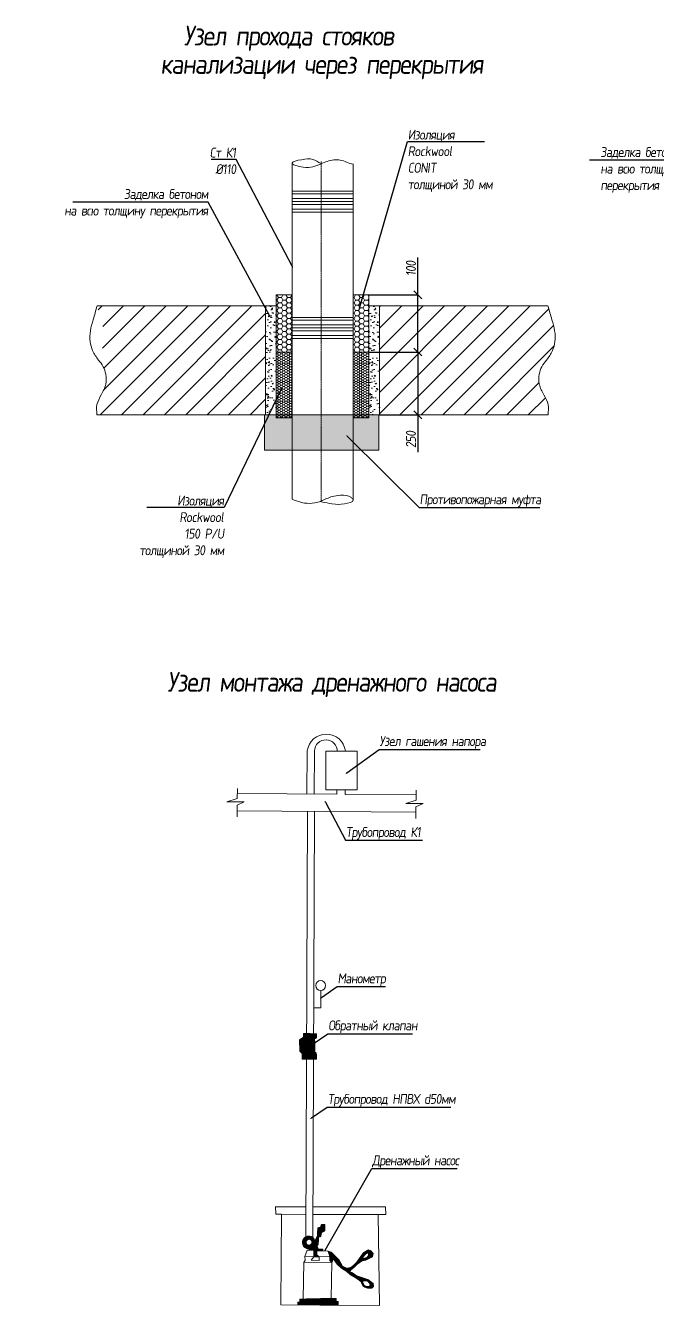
# Model space of a CAD drawing. Header units: millimetres. Extents: x -8689834 to 9419935, y -370377 to 166066.
# Drawn here: x -43390 to -27486, y -370377 to -338166 of the extents above; entities that cross this region are included whole.
import ezdxf
from ezdxf import colors
from ezdxf.entities.mleader import LeaderData, LeaderLine
from ezdxf.math import Vec2, Vec3

# ---------------------------------------------------------------- set-up
doc = ezdxf.new("R2010")
doc.units = ezdxf.units.MM
doc.header["$MEASUREMENT"] = 0
doc.linetypes.add('осевая', pattern=[50.8, 31.75, -6.35, 6.35, -6.35])
doc.layers.get('0').update_dxf_attribs({"color": 250, "lineweight": 9})
for name, color, linetype, lineweight in [('_ВК-Text К1', 7, 'Continuous', 30), ('_ВК-противопожарная муфта', 1, 'Continuous', 40), ('_ВК-текст В1', 7, 'Continuous', 25), ('_К1', 14, 'Continuous', 40), ('_Размер ВК', 7, 'Continuous', 30)]:
    doc.layers.add(name, color=color, linetype=linetype, lineweight=lineweight)
doc.layers.add('_Стены', color=7, linetype='Continuous')
doc.styles.add('ISOCPEUR', font='isocpeur.ttf', dxfattribs={"width": 0.7})
doc.styles.get("Standard").update_dxf_attribs({"font": 'isocpeur.ttf', "width": 0.7})
doc.styles.add('Основной', font='isocpeui.ttf')
doc.dimstyles.get("Standard").update_dxf_attribs({"dimtxt": 0.18, "dimasz": 0.18, "dimexe": 0.18, "dimexo": 0.0625, "dimgap": 0.09, "dimtad": 0, "dimtih": 1, "dimtoh": 1, "dimdec": 4, "dimzin": 0, "dimdsep": 46, "dimtxsty": 'Standard', "dimcen": 0.09, "dimadec": 0, "dimazin": 0, "dimtfac": 1, "dimtdec": 4, "dimtofl": 0, "dimtmove": 0, "dimatfit": 3, "dimfxl": 1, "dimtolj": 1, "dimtzin": 0, "dimarcsym": 0})
pattern_1 = [(45, (-195904.28, -292215), (-269.4077, 269.4077), [])]
pattern_2 = [(0, (-195904.28, -292215.004), (114.3, 65.991135), [76.2, -152.4]), (120, (-195904.28, -292215.004), (-114.3, 65.991136), [76.2, -152.4]), (60, (-195904.28, -292215.004), (2e-07, 131.982271), [-152.4, 76.2])]
pattern_3 = [(45, (46297.1753, 69653.64575), (-0.23665194517, 0.23665194517), [])]

# ---------------------------------------------------------------- blocks, each defined once
blk = doc.blocks.new('_Dot')
at = {"color": 0, "linetype": 'ByBlock', "lineweight": -2}
blk.add_line((-0.5, 0), (-1, 0), dxfattribs=at)
at = {"color": 0, "linetype": 'ByBlock', "const_width": 0.5}
blk.add_lwpolyline([(-0.25, 0, 1), (0.25, 0, 1)], format="xyb", close=True, dxfattribs=at)
blk = doc.blocks.new('_Oblique')
at = {"color": 0, "linetype": 'ByBlock', "lineweight": -2}
blk.add_line((-0.5, -0.5), (0.5, 0.5), dxfattribs=at)
blk = doc.blocks.new('*D2106')
at = {"layer": '_Размер ВК', "color": 0, "lineweight": 30, "transparency": 16777216}
for p, q in [((-33515, -344940), (-33515, -344002)), ((-34751, -344940), (-33514, -344940)), ((-33515, -346381), (-33515, -344940)), ((-34751, -346381), (-33514, -346381))]:
    blk.add_line(p, q, dxfattribs=at)
at = {"layer": '_Размер ВК', "color": 0, "lineweight": 30, "transparency": 16777216, "xscale": 200, "yscale": 200, "zscale": 200}
for p, rotation in [((-33515, -344940), 90), ((-33515, -346381), 270)]:
    blk.add_blockref('_Oblique', p, dxfattribs=dict(at, rotation=rotation))
at = {"layer": '_Размер ВК', "color": 0, "lineweight": 13, "transparency": 16777216, "insert": (-33690, -344283), "char_height": 250, "attachment_point": 5, "rotation": 90}
blk.add_mtext('\\A1;{\\Fsimplex|c0;\\Q7;\\W0.85;\\T0.9;100}', dxfattribs=at)
blk = doc.blocks.new('*D2107')
at = {"layer": '_Размер ВК', "color": 0, "lineweight": 30, "transparency": 16777216}
for p, q in [((-34749, -346381), (-33514, -346381)), ((-33515, -346381), (-33515, -347961)), ((-34483, -347961), (-33514, -347961)), ((-33515, -347961), (-33515, -348899))]:
    blk.add_line(p, q, dxfattribs=at)
at = {"layer": '_Размер ВК', "color": 0, "lineweight": 30, "transparency": 16777216, "xscale": 200, "yscale": 200, "zscale": 200}
for p, rotation in [((-33515, -346381), 90), ((-33515, -347961), 270)]:
    blk.add_blockref('_Oblique', p, dxfattribs=dict(at, rotation=rotation))
at = {"layer": '_Размер ВК', "color": 0, "lineweight": 13, "transparency": 16777216, "insert": (-33690, -348588), "char_height": 250, "attachment_point": 5, "rotation": 90}
blk.add_mtext('\\A1;{\\Fsimplex|c0;\\Q7;\\W0.85;\\T0.9;250}', dxfattribs=at)

msp = doc.modelspace()

# ---------------------------------------------------------------- hatches: boundary and pattern name
at = {"ltscale": 100, "transparency": 33554636}
h = msp.add_hatch(dxfattribs=at)
h.set_pattern_fill('ANSI31', scale=2.677411)
h.set_pattern_definition(pattern_3)
h.paths.add_polyline_path([(-36316, -363534.5), (-36394.8, -363532.2), (-36397.8, -363633.4), (-36492.5, -363696.6), (-36489.1, -363974.1), (-36426.1, -364034.5), (-36424.4, -364182.6), (-36318.6, -364181.3)])
h.paths.add_polyline_path([(-36140.4, -363539.8), (-36316, -363534.5), (-36318.6, -364181.3), (-36142.9, -364179.3)])
h.paths.add_polyline_path([(-36066, -363542), (-36140.4, -363539.8), (-36142.9, -364179.3), (-36070.3, -364178.4), (-36072.2, -364019.2), (-36109.3, -364000.4), (-36114.5, -363661.7), (-36068.4, -363641.3)])
h = msp.add_hatch(dxfattribs=at)
h.set_pattern_fill('ANSI31', scale=2.677411)
h.set_pattern_definition(pattern_3)
h.paths.add_polyline_path([(-35574.3, -370202.7), (-35694.3, -370201), (-36401.5, -370217.3), (-36489.8, -370218.2), (-36489, -370298.7), (-36541.7, -370299.2), (-36540.5, -370362.8), (-35521.1, -370369.6), (-35520.5, -370278.9), (-35575.3, -370278.1)])
h.paths.add_polyline_path([(-36125.1, -368710.3, 1.4178961), (-36312.1, -368945.1), (-36136.2, -368989.5), (-36137.2, -369151.3), (-36002.6, -369152.2), (-36059.1, -369100.4), (-36056.9, -369001.6), (-35949.1, -369004), (-35912.9, -369005.2), (-35911.3, -368963.1), (-36021.9, -368959.1), (-36059.4, -368863.2), (-36026.9, -368850.4), (-36014.3, -368651.3), (-35963.4, -368644.3), (-35940.8, -368535.6), (-35854.8, -368495.8), (-35857.4, -368342.1), (-35942.2, -368343.5), (-35965.4, -368412.3), (-36034.7, -368426.3), (-36037.8, -368501.9), (-36046.2, -368642.2), (-36104.8, -368760)])
h.paths.add_polyline_path([(-36180.1, -368786.4, -1), (-36330.8, -368786.4, -1)], flags=16)
h.paths.add_polyline_path([(-35697.1, -369039.3), (-35777.9, -369009.9), (-35731.9, -369153.9), (-35732.4, -369244.5), (-35681.3, -369297.5), (-35647.2, -369193.9), (-35546.8, -369341.9), (-35440.3, -369442.2), (-35303.5, -369520.1), (-35214.6, -369610.6), (-35077.9, -369686.3), (-34993, -369738.9), (-34940.3, -369781.3), (-34929.1, -369831.6), (-34899.4, -369880.7), (-34852, -369915), (-34782.7, -369942.9), (-34701.6, -369945.8), (-34649.5, -369923.9), (-34633.5, -369889.6), (-34639.1, -369828.7), (-34774.7, -369726.2), (-34914.9, -369680.1), (-35057, -369633.4), (-35157.4, -369559.1), (-35217.2, -369534.2), (-35216.6, -369501.7), (-35196, -369473.2), (-35100.6, -369396.1), (-35046.9, -369339.1), (-34914, -369245.9), (-34840.5, -369239.2), (-34742.2, -369189.6), (-34661.3, -369148.7), (-34643.1, -369071.5), (-34701.3, -368999.7), (-34758.9, -368980.8), (-34885.7, -369056.7), (-34979.2, -369187.9), (-35061.8, -369303.8), (-35190.9, -369421.1), (-35292.3, -369447.1), (-35409.1, -369392.2), (-35497.6, -369238.7), (-35623.9, -369112.4)])
h.paths.add_polyline_path([(-34910.5, -369186.6), (-34874.4, -369126), (-34829.4, -369078.2), (-34773.8, -369049.9), (-34756.5, -369083.8), (-34764.9, -369142.7), (-34786.4, -369160.2), (-34809.7, -369179.2), (-34857.8, -369193.5), (-34906.3, -369200.9)], flags=16)
h.paths.add_polyline_path([(-34901.6, -369757.4), (-34805.9, -369759.3), (-34754.6, -369787), (-34719, -369838.2), (-34714.1, -369870.8), (-34733.8, -369900.4), (-34770.3, -369905.3), (-34813.7, -369898.4), (-34867, -369872.8), (-34892.8, -369831.3), (-34903.6, -369781.1)], flags=16)
at = {"layer": '_ВК-противопожарная муфта', "lineweight": 13}
h = msp.add_hatch(color=256, dxfattribs=at)
h.dxf.hatch_style = 1
h.paths.add_polyline_path([(-37373.6, -347961.4), (-34498, -347961.4), (-34498, -348852.8), (-37373.6, -348852.8)])
at = {"layer": '_Стены', "lineweight": 13}
h = msp.add_hatch(dxfattribs=at)
h.set_pattern_fill('HONEY', scale=24)
h.set_pattern_definition(pattern_2)
h.paths.add_polyline_path([(-37080.9, -344940.3), (-36684.2, -344940.3), (-36684.2, -346381), (-37080.9, -346381)])
h = msp.add_hatch(dxfattribs=at)
h.set_pattern_fill('HONEY', scale=24)
h.set_pattern_definition(pattern_2)
h.paths.add_polyline_path([(-35147.4, -344940.3), (-34750.7, -344940.3), (-34750.7, -346381), (-35147.4, -346381)])
h = msp.add_hatch(dxfattribs=at)
h.set_pattern_fill('ANSI31', scale=120)
h.set_pattern_definition(pattern_1)
h.paths.add_polyline_path([(-41582.1, -346528), (-41589.3, -346537.7), (-41586.1, -346542.3), (-41579.3, -346551.5), (-41572.6, -346560.7), (-41565.7, -346569.9), (-41558.8, -346579), (-41551.9, -346588.1), (-41544.9, -346597.2), (-41537.8, -346606.2), (-41530.8, -346615.2), (-41523.7, -346624.2), (-41516.6, -346633.2), (-41509.6, -346642.3), (-41502.7, -346651.3), (-41495.7, -346660.4), (-41488.9, -346669.5), (-41482.2, -346678.7), (-41475.5, -346687.9), (-41469, -346697.2), (-41462.7, -346706.5), (-41456.5, -346716), (-41450.4, -346725.6), (-41444.6, -346735.2), (-41439, -346745), (-41433.5, -346754.9), (-41428.4, -346764.9), (-41423.4, -346775.1), (-41418.7, -346785.4), (-41414.1, -346795.7), (-41409.8, -346806.2), (-41405.7, -346816.8), (-41401.8, -346827.5), (-41398.1, -346838.3), (-41394.6, -346849.2), (-41391.3, -346860.1), (-41388.2, -346871.1), (-41385.2, -346882.2), (-41382.5, -346893.4), (-41379.9, -346904.6), (-41377.4, -346915.8), (-41375.2, -346927.1), (-41373, -346938.5), (-41371.1, -346949.8), (-41369.3, -346961.3), (-41367.6, -346972.7), (-41534.7, -346984.1), (-41484.8, -347041.9), (-41363.7, -347007.1), (-41362.7, -347018.6), (-41362, -347030), (-41361.4, -347041.5), (-41622.3, -347053), (-41360.8, -347064.5), (-41360.7, -347075.9), (-41360.9, -347087.4), (-41361.3, -347098.8), (-41361.9, -347110.1), (-41362.7, -347121.5), (-41363.7, -347132.8), (-41365, -347144.1), (-41366.5, -347155.3), (-41368.2, -347166.5), (-41370.1, -347177.6), (-41372.3, -347188.6), (-41374.7, -347199.6), (-41377.3, -347210.5), (-41380.2, -347221.4), (-41383.3, -347232.2), (-41386.6, -347243), (-41390.1, -347253.7), (-41393.8, -347264.3), (-41397.7, -347274.9), (-41401.7, -347285.5), (-41405.9, -347296), (-41410.3, -347306.4), (-41414.8, -347316.9), (-41419.4, -347327.3), (-41424.2, -347337.6), (-41429.1, -347347.9), (-41434, -347358.3), (-41439.1, -347368.5), (-41444.3, -347378.8), (-41449.6, -347389), (-41454.9, -347399.3), (-41460.3, -347409.5), (-41465.8, -347419.7), (-41471.3, -347429.9), (-41476.8, -347440), (-41482.4, -347450.2), (-41488, -347460.4), (-41493.6, -347470.6), (-41499.2, -347480.8), (-41504.7, -347491), (-41510.3, -347501.2), (-41515.8, -347511.4), (-41521.2, -347521.6), (-41526.6, -347531.9), (-41531.9, -347542.2), (-41537.1, -347552.4), (-41542.2, -347562.8), (-41547.1, -347573.1), (-41552, -347583.5), (-41556.7, -347593.9), (-41561.2, -347604.3), (-41565.5, -347614.8), (-41569.7, -347625.3), (-41573.7, -347635.9), (-41577.4, -347646.5), (-41581, -347657.1), (-41584.3, -347667.8), (-41587.3, -347678.5), (-41590.1, -347689.3), (-41592.6, -347700.2), (-41594.8, -347711.1), (-41596.7, -347722.1), (-41598.3, -347733.1), (-41599.7, -347744.2), (-41600.9, -347755.3), (-41601.8, -347766.5), (-41602.4, -347777.8), (-41602.9, -347789), (-41603.2, -347800.3), (-41603.3, -347811.7), (-41603.2, -347823.1), (-41602.9, -347834.5), (-41602.5, -347845.9), (-41602, -347857.4), (-41601.4, -347868.9), (-41600.6, -347880.4), (-41599.8, -347891.9), (-41598.9, -347903.5), (-41597.9, -347915.1), (-41596.9, -347926.6), (-41595.8, -347938.2), (-41594.7, -347949.8), (-41593.6, -347961.4), (-37348.9, -347961.4), (-37348.9, -345219.3), (-41589.1, -345219.3), (-41565.6, -345301.6), (-41542, -345383.8), (-41518.3, -345466), (-41494.5, -345548.3), (-41470.7, -345630.5), (-41448.1, -345713.1), (-41428.6, -345796.4), (-41414, -345880.9), (-41405.9, -345966.5), (-41405.5, -346052.4), (-41414, -346137.7), (-41432, -346221.6), (-41458.9, -346303.2), (-41493.6, -346381.5), (-41535.1, -346456.3)])
h = msp.add_hatch(dxfattribs=at)
h.set_pattern_fill('AR-CONC', scale=1.8)
h.set_pattern_definition([(50, (-207616.33, -292493.98), (327.9324, -28.69035), [34.29, -377.19]), (355, (-207616.33, -292493.98), (-63.43816, 343.9023), [27.432, -301.75305]), (100.45144, (-207589, -292496.37), (264.49424, 315.21195), [29.142, -320.56244]), (46.1842, (-207616.33, -292402.54), (487.9423, -75.6762), [51.435, -565.785]), (96.63556, (-207575.67, -292408.85), (427.3274, 445.367), [43.713, -480.8441]), (351.18415, (-207616.33, -292402.54), (427.3274, 445.367), [41.148, -452.6275]), (21, (-207570.6, -292425.4), (272.9059, -184.07736), [34.29, -377.19]), (326, (-207570.6, -292425.4), (111.24365, 331.53834), [27.432, -301.752]), (71.45144, (-207547.87, -292440.74), (384.14955, 147.461), [29.142, -320.5619]), (37.5, (-207616.33, -292493.98), (5.559486, 152.19907), [0, -298.0944, 0, -306.324, 0, -302.895]), (7.5, (-207616.33, -292493.98), (120.27539, 180.32503), [0, -174.6504, 0, -291.2364, 0, -115.443]), (327.5, (-207718.29, -292493.98), (244.06307, -10.31174), [0, -114.3, 0, -356.616, 0, -473.202]), (317.5, (-207764, -292493.98), (266.63253, 45.76768), [0, -148.59, 0, -236.8296, 0, -336.042])])
h.paths.add_polyline_path([(-37348.9, -345219.3), (-37080.9, -345219.3), (-37080.9, -347961.4), (-37348.9, -347961.4)])
h = msp.add_hatch(dxfattribs=at)
h.set_pattern_fill('AR-CONC', scale=1.8)
h.set_pattern_definition([(50, (-205018.14, -292493.98), (327.9324, -28.69035), [34.29, -377.19]), (355, (-205018.14, -292493.98), (-63.43816, 343.9023), [27.432, -301.75305]), (100.45144, (-204990.8, -292496.37), (264.49424, 315.21195), [29.142, -320.56244]), (46.1842, (-205018.14, -292402.54), (487.9423, -75.6762), [51.435, -565.785]), (96.63556, (-204977.5, -292408.85), (427.3274, 445.367), [43.713, -480.8441]), (351.18415, (-205018.14, -292402.54), (427.3274, 445.367), [41.148, -452.6275]), (21, (-204972.42, -292425.4), (272.9059, -184.07736), [34.29, -377.19]), (326, (-204972.42, -292425.4), (111.24365, 331.53834), [27.432, -301.752]), (71.45144, (-204949.68, -292440.74), (384.14955, 147.461), [29.142, -320.5619]), (37.5, (-205018.14, -292493.98), (5.559486, 152.19907), [0, -298.0944, 0, -306.324, 0, -302.895]), (7.5, (-205018.14, -292493.98), (120.27539, 180.32503), [0, -174.6504, 0, -291.2364, 0, -115.443]), (327.5, (-205120.1, -292493.98), (244.06307, -10.31174), [0, -114.3, 0, -356.616, 0, -473.202]), (317.5, (-205165.81, -292493.98), (266.63253, 45.76768), [0, -148.59, 0, -236.8296, 0, -336.042])])
h.paths.add_polyline_path([(-34750.7, -345219.3), (-34482.8, -345219.3), (-34482.8, -347961.4), (-34750.7, -347961.4)])
h = msp.add_hatch(dxfattribs=at)
h.set_pattern_fill('ANSI31', scale=120)
h.set_pattern_definition(pattern_1)
edge = h.paths.add_edge_path()
edge.add_spline(control_points=[(-30238.1, -347961.4), (-30229.7, -347874.2), (-30212.6, -347696.6), (-30348.7, -347452.7), (-30479.1, -347210.9), (-30471.9, -346955.1), (-30407, -346741.9), (-30256.6, -346566.4), (-30124.8, -346364.4), (-30048.5, -346107.9), (-30062.7, -345839.3), (-30149.7, -345543.2), (-30209.2, -345335.5), (-30242.5, -345219.3)], knot_values=[0, 0, 0, 0, 256.3570077, 522.5257775, 814.4924454, 1068.4565715, 1265.4540588, 1471.5898158, 1753.8146418, 1984.8129544, 2261.3911039, 2546.6718614, 2909.5074633, 2909.5074633, 2909.5074633, 2909.5074633], degree=3, periodic=0)
edge.add_line((-30242.5, -345219.3), (-34482.8, -345219.3))
edge.add_line((-34482.8, -345219.3), (-34482.8, -347961.4))
edge.add_line((-34482.8, -347961.4), (-30238.1, -347961.4))
h = msp.add_hatch(dxfattribs=at)
h.set_pattern_fill('HONEY', scale=12)
h.set_pattern_definition([(0, (-195904.28, -292215.004), (57.15, 32.995568), [38.1, -76.2]), (120, (-195904.28, -292215.004), (-57.15, 32.995568), [38.1, -76.2]), (60, (-195904.28, -292215.004), (1e-07, 65.991136), [-76.2, 38.1])])
h.paths.add_polyline_path([(-37080.9, -346381), (-36684.2, -346381), (-36684.2, -348034.4), (-37080.9, -348034.4)])
h = msp.add_hatch(dxfattribs=at)
h.set_pattern_fill('HONEY', scale=12)
h.set_pattern_definition([(0, (-193970.77, -292215.004), (57.15, 32.995568), [38.1, -76.2]), (120, (-193970.77, -292215.004), (-57.15, 32.995568), [38.1, -76.2]), (60, (-193970.77, -292215.004), (1e-07, 65.991136), [-76.2, 38.1])])
h.paths.add_polyline_path([(-35147.4, -346381), (-34750.7, -346381), (-34750.4, -348035.2), (-35147.1, -348035.2)])

# ---------------------------------------------------------------- linework, layer by layer
at = {"color": 7, "linetype": 'осевая', "lineweight": 13}
msp.add_line((-35953.9, -341586.4), (-35953.9, -350149.3), dxfattribs=at)
at = {"color": 18, "ltscale": 100, "true_color": 0x000000}
for points in [[(-36300.1, -356421.2), (-36308, -357506.7)], [(-36119.1, -356422.5), (-36127.1, -357508.6)], [(-35340.7, -356422.5), (-35340.8, -356429.6)], [(-38068.3, -358077.9), (-38068.3, -357787), (-37886.3, -357706.1), (-38324.4, -357706.1), (-38060.8, -357620.9), (-38058.7, -357367.5)], [(-35553.8, -357512.8), (-38059.7, -357494.5)], [(-35553, -357396.5), (-35553.8, -357512.8)], [(-35347.8, -357396.5), (-35348.7, -357514.3)], [(-33559.8, -357527.4), (-35348.7, -357514.3)], [(-33566.9, -358118.2), (-33566.9, -357827.3), (-33384.9, -357746.3), (-33823, -357746.3), (-33559.4, -357661.2), (-33557.3, -357407.8)], [(-33566.9, -357960.2), (-38068.3, -357927.2)], [(-36293.9, -357940.2), (-36336.3, -368654.2)], [(-36118.1, -357941.5), (-36160.7, -368670.1)], [(-36137.7, -362884), (-35961.9, -362884.7), (-35961.9, -362450.8)], [(-36426.1, -364034.5), (-36424.4, -364182.6), (-36070.3, -364178.4), (-36072.2, -364019.2), (-36109.3, -364000.4), (-36114.5, -363661.7), (-36068.4, -363641.3), (-36066, -363542), (-36394.8, -363532.2), (-36397.8, -363633.4), (-36492.5, -363696.6), (-36489.1, -363974.1), (-36426.1, -364034.5)], [(-37098.7, -367888.5), (-37093.6, -368083), (-36950.9, -368083.8), (-36966.1, -370359.9), (-34481, -370376.6), (-34512.9, -368090.8), (-34325.3, -368088.2), (-34328, -367893), (-36157.6, -367895.4)], [(-36333.3, -367895.6), (-37098.5, -367896.6)], [(-36950.9, -368083.8), (-36334, -368085.6)], [(-36158.4, -368086.1), (-34512.9, -368090.8)], [(-36125.1, -368710.3), (-36104.8, -368760), (-36046.2, -368642.2), (-36037.8, -368501.9), (-36034.7, -368426.3), (-35965.4, -368412.3), (-35942.2, -368343.5), (-35857.4, -368342.1), (-35854.8, -368495.8), (-35940.8, -368535.6), (-35963.4, -368644.3), (-36014.3, -368651.3), (-36026.9, -368850.4), (-36059.4, -368863.2), (-36021.9, -368959.1), (-35911.3, -368963.1), (-35912.9, -369005.2)], [(-36357.8, -369149.9), (-36304, -368986.1), (-36136.2, -368989.5), (-36137.2, -369151.3), (-36198.7, -369239.9), (-36003.2, -369248.6), (-36002.6, -369152.2), (-36059.1, -369100.4), (-36056.9, -369001.6), (-35949.1, -369004), (-35777.9, -369009.9), (-35731.9, -369153.9)], [(-36312.1, -368945.1), (-36136.2, -368989.5)], [(-35777.9, -369009.9), (-35697.1, -369039.3), (-35623.9, -369112.4), (-35497.6, -369238.7), (-35409.1, -369392.2), (-35292.3, -369447.1), (-35190.9, -369421.1), (-35061.8, -369303.8), (-34979.2, -369187.9), (-34885.7, -369056.7), (-34758.9, -368980.8), (-34701.3, -368999.7), (-34643.1, -369071.5), (-34661.3, -369148.7), (-34742.2, -369189.6), (-34840.5, -369239.2), (-34914, -369245.9), (-35046.9, -369339.1), (-35100.6, -369396.1), (-35196, -369473.2), (-35216.6, -369501.7), (-35217.2, -369534.2), (-35157.4, -369559.1), (-35057, -369633.4), (-34914.9, -369680.1), (-34774.7, -369726.2), (-34639.1, -369828.7), (-34633.5, -369889.6), (-34649.5, -369923.9), (-34701.6, -369945.8), (-34782.7, -369942.9), (-34852, -369915), (-34899.4, -369880.7), (-34929.1, -369831.6), (-34940.3, -369781.3), (-34993, -369738.9), (-35077.9, -369686.3), (-35214.6, -369610.6), (-35303.5, -369520.1), (-35440.3, -369442.2), (-35546.8, -369341.9), (-35647.2, -369193.9), (-35681.3, -369297.5)], [(-34910.5, -369186.6), (-34874.4, -369126), (-34829.4, -369078.2), (-34773.8, -369049.9), (-34756.5, -369083.8), (-34764.9, -369142.7), (-34786.4, -369160.2), (-34809.7, -369179.2), (-34857.8, -369193.5), (-34906.3, -369200.9), (-34910.5, -369186.6)], [(-36540.5, -370362.8), (-36541.7, -370299.2), (-36489, -370298.7), (-36489.8, -370218.2), (-36401.5, -370217.3), (-36388.1, -369287.4), (-35681.3, -369297.5), (-35694.3, -370201), (-35574.3, -370202.7), (-35575.3, -370278.1), (-35520.5, -370278.9), (-35521.1, -370369.6)], [(-36388.1, -369287.4), (-36355.2, -369247.3), (-36357.8, -369149.9), (-35731.9, -369153.9), (-35732.4, -369244.5), (-35681.3, -369297.5)], [(-34901.6, -369757.4), (-34805.9, -369759.3), (-34754.6, -369787), (-34719, -369838.2), (-34714.1, -369870.8), (-34733.8, -369900.4), (-34770.3, -369905.3), (-34813.7, -369898.4), (-34867, -369872.8), (-34892.8, -369831.3), (-34903.6, -369781.1), (-34901.6, -369757.4)], [(-36401.5, -370217.3), (-35694.3, -370201)]]:
    msp.add_lwpolyline(points, dxfattribs=at)
msp.add_lwpolyline([(-35832.5, -356429.6), (-35046.9, -356429.6), (-35046.9, -357396.5), (-35832.5, -357396.5)], close=True, dxfattribs=at)
for centre, radius in [((-35961.9, -362326.1), 124.7), ((-36255.5, -368786.4), 75.4)]:
    msp.add_circle(centre, radius, dxfattribs=at)
for centre, radius, start, end in [((-35820.5, -356479.9), 483.2, 6.82011, 173.0217), ((-35832.5, -356429.6), 286.7, 358.58637, 178.58637), ((-36260.4, -368794.4), 159.4, 31.83724, 251.06051)]:
    msp.add_arc(centre, radius, start, end, dxfattribs=at)
at = {"layer": '_ВК-противопожарная муфта', "lineweight": 13}
msp.add_lwpolyline([(-37373.6, -347961.4), (-34498, -347961.4), (-34498, -348852.8), (-37373.6, -348852.8)], close=True, dxfattribs=at)
at = {"layer": '_К1', "lineweight": 13}
for p, q in [((-36684.2, -341625.8), (-36684.2, -350086)), ((-35147.4, -341649.8), (-35147.4, -350119)), ((-36684.2, -342592.2), (-35147.4, -342592.2)), ((-36684.2, -345774.6), (-35147.4, -345774.6))]:
    msp.add_line(p, q, dxfattribs=at)
for points in [[(-35953.9, -341645.2), (-36158.2, -341532.1), (-36447.9, -341541.2), (-36684.2, -341618.1), (-36407.2, -341731.2), (-35953.9, -341645.2), (-35628.5, -341545.7), (-35311.6, -341600), (-35147.4, -341649.8), (-35139.6, -341649.8)], [(-36684.2, -350086), (-36370.4, -350182.4), (-36112.1, -350179), (-35953.9, -350134.2), (-35671.1, -350017.1), (-35461.6, -349987.3), (-35188.8, -350044.7), (-35147.4, -350099.8), (-35364.5, -350203.1), (-35684.9, -350199.6), (-35953.9, -350137.7), (-35953.6, -350137.7)]]:
    msp.add_spline(points, degree=3, dxfattribs=at)
at = {"layer": '_Стены', "color": 7, "lineweight": 13}
for p, q in [((-41589.1, -345219.3), (-37348.9, -345219.3)), ((-37348.9, -345219.3), (-37348.9, -347961.4)), ((-30242.5, -345219.3), (-34482.8, -345219.3)), ((-34482.8, -345219.3), (-34482.8, -347961.4)), ((-37348.9, -347961.4), (-41593.6, -347961.4)), ((-34482.8, -347961.4), (-30238.1, -347961.4))]:
    msp.add_line(p, q, dxfattribs=at)
for points in [[(-36684.2, -342331.3), (-35147.4, -342331.3), (-35147.4, -342860.4), (-36684.2, -342860.4)], [(-36684.2, -342397.4), (-35147.4, -342397.4), (-35147.4, -342520.5), (-36684.2, -342520.5)], [(-36684.2, -342666.2), (-35147.4, -342666.2), (-35147.4, -342789.3), (-36684.2, -342789.3)], [(-37348.9, -345219.3), (-37080.9, -345219.3), (-37080.9, -347961.4), (-37348.9, -347961.4)], [(-34750.7, -345219.3), (-34482.8, -345219.3), (-34482.8, -347961.4), (-34750.7, -347961.4)], [(-36684.2, -345510), (-35147.4, -345510), (-35147.4, -346039.2), (-36684.2, -346039.2)], [(-36684.2, -345576.1), (-35147.4, -345576.1), (-35147.4, -345699.2), (-36684.2, -345699.2)], [(-36684.2, -345845), (-35147.4, -345845), (-35147.4, -345968.1), (-36684.2, -345968.1)]]:
    msp.add_lwpolyline(points, close=True, dxfattribs=at)
at = {"layer": '_Стены', "color": 253, "lineweight": 13}
for points in [[(-36684.2, -344940.3), (-37080.9, -344940.3), (-37080.9, -346381), (-36684.2, -346381)], [(-34750.7, -344940.3), (-35147.4, -344940.3), (-35147.4, -346381), (-34750.7, -346381)]]:
    msp.add_lwpolyline(points, close=True, dxfattribs=at)
at = {"layer": '_Стены', "color": 251, "lineweight": 13}
for points in [[(-37080.9, -346381), (-36684.2, -346381), (-36684.2, -348034.4), (-37080.9, -348034.4)], [(-35147.4, -346381), (-34750.7, -346381), (-34749.8, -348035.2), (-35147.7, -348035.2)]]:
    msp.add_lwpolyline(points, close=True, dxfattribs=at)
at = {"layer": '_Стены', "color": 7, "lineweight": 13}
for points in [[(-41589.1, -345219.3), (-41689.5, -345568), (-41758.7, -345844.7), (-41766.7, -346121.2), (-41702.8, -346343.2), (-41555.2, -346583.8), (-41435.4, -346751.5), (-41373.1, -346938.4), (-41373.1, -347192.3), (-41488.1, -347460.7), (-41593.6, -347705), (-41593.6, -347961.4)], [(-30242.5, -345219.3), (-30142.1, -345568), (-30072.9, -345844.7), (-30064.9, -346121.2), (-30128.8, -346343.2), (-30276.4, -346583.8), (-30396.3, -346751.5), (-30458.6, -346938.4), (-30458.6, -347192.3), (-30343.5, -347460.7), (-30238.1, -347705), (-30238.1, -347961.4)]]:
    msp.add_spline(points, degree=3, dxfattribs=at)

# ---------------------------------------------------------------- texts
at = {"linetype": 'Continuous', "lineweight": 13, "char_height": 500, "attachment_point": 4, "style": 'Основной'}
for s, insert in [('{\\Fsimplex|c204;\\Q7;\\W0.85;\\T0.9;\\C7;Узел прохода стояков }', (-39407.9, -338484.9)), ('{\\Fsimplex|c204;\\Q7;\\W0.85;\\T0.9;\\C7;канализации через перекрытия}', (-39999.2, -339198.1)), ('{\\Fsimplex|c204;\\Q7;\\W0.85;\\T0.9;\\C7;Узел монтажа дренажного насоса}', (-39820.6, -354749.4))]:
    msp.add_mtext(s, dxfattribs=dict(at, insert=insert))

# ---------------------------------------------------------------- dimensions: what is measured, and where the dimension line sits
at = {"layer": '_Размер ВК', "lineweight": 13}
for base, p1, p2, text, picture, middle in [((-33514.7, -344940.3), (-34750.7, -346381), (-34750.7, -344940.3), '{\\Fsimplex|c0;\\Q7;\\W0.85;\\T0.9;100}', '*D2106', (-33514.7, -344282.8)), ((-33514.7, -346381), (-34482.8, -347961.4), (-34749.5, -346381), '{\\Fsimplex|c0;\\Q7;\\W0.85;\\T0.9;250}', '*D2107', (-33514.7, -348587.5))]:
    dim = msp.add_linear_dim(base=base, p1=p1, p2=p2, angle=90, text=text, dimstyle='Standard', override={"dimtxt": 250, "dimasz": 200, "dimgap": 50, "dimtad": 1, "dimtih": 0, "dimtoh": 0, "dimdec": 0, "dimblk": 'Oblique', "dimcen": 100, "dimtdec": 0, "dimlwd": 30, "dimlwe": 30}, dxfattribs=at)
    dim.commit()
    dim.dimension.update_dxf_attribs({"geometry": picture, "text_midpoint": middle, "dimtype": 160})

# ---------------------------------------------------------------- leaders
at = {"layer": '_ВК-Text К1', "color": 7, "lineweight": 13}
ml = msp.add_multileader_mtext('Standard', dxfattribs=at)
ml.set_content('{\\Fsimplex|c204;\\Q7;\\W0.85;\\T0.9;Изоляция\\P\\Fsimplex|c0;Rockwool\\PCONIT\\P\\Fsimplex|c204;толщиной \\Fsimplex|c0;30 \\Fsimplex|c204;мм}', color=7, style='ISOCPEUR')
ml.set_leader_properties()
ml.set_arrow_properties(name='DOT')
ml.build(insert=Vec2(0, 0))
ml.multileader.update_dxf_attribs({"text_left_attachment_type": 6, "text_right_attachment_type": 6, "arrow_head_size": 25})
ctx = ml.context
ctx.base_point, ctx.char_height, ctx.arrow_head_size, ctx.plane_origin = Vec3(-33772.6, -341085.2), 250, 25, Vec3(-30125.4, -345606.1)
ctx.left_attachment, ctx.right_attachment = 6, 6
notes = []
notes.append((ctx, [(1, (1, 1, 0), (-33780.6, -341085.2), (1, 0), 8, [(0, [(-34994.7, -345297.6)], 0, [])])]))
ctx.mtext.insert, ctx.mtext.width, ctx.mtext.flow_direction = Vec3(-33770.6, -340785.2), 4586.199, 5
ml = msp.add_multileader_mtext('Standard', dxfattribs=at)
ml.set_content('{\\Fsimplex|c204;\\Q7;\\W0.85;\\T0.9;Ст К\\Fsimplex|c0;1\\P%%C110}', color=7, style='ISOCPEUR')
ml.set_leader_properties()
ml.set_arrow_properties(name='DOT')
ml.build(insert=Vec2(0, 0))
ml.multileader.update_dxf_attribs({"text_left_attachment_type": 6, "text_right_attachment_type": 6, "arrow_head_size": 25})
ctx = ml.context
ctx.base_point, ctx.char_height, ctx.arrow_head_size, ctx.plane_origin = Vec3(-38964.3, -341536.9), 250, 25, Vec3(-38930.5, -345645)
ctx.left_attachment, ctx.right_attachment, ctx.text_align_type = 6, 6, 2
notes.append((ctx, [(0, (1, 1, 0), (-38090.1, -341536.9), (-1, 0), 8, [(0, [(-36669, -344244.7)], 0, [])])]))
ctx.mtext.insert, ctx.mtext.width, ctx.mtext.alignment, ctx.mtext.flow_direction = Vec3(-38100.1, -341236.9), 4586.199, 3, 5
ml = msp.add_multileader_mtext('Standard', dxfattribs=at)
ml.set_content('{\\Fsimplex|c204;\\Q7;\\W0.85;\\T0.9;Заделка бетоном\\Pна всю толщину перекрытия}', color=7, style='ISOCPEUR')
ml.set_leader_properties()
ml.set_arrow_properties(name='DOT')
ml.build(insert=Vec2(0, 0))
ml.multileader.update_dxf_attribs({"text_left_attachment_type": 6, "text_right_attachment_type": 6, "arrow_head_size": 25})
ctx = ml.context
ctx.base_point, ctx.char_height, ctx.arrow_head_size, ctx.plane_origin = Vec3(-43281.9, -342612.4), 250, 25, Vec3(-39634.7, -346720.5)
ctx.left_attachment, ctx.right_attachment, ctx.text_align_type = 6, 6, 2
notes.append((ctx, [(0, (1, 1, 0), (-38794.3, -342612.4), (-1, 0), 8, [(0, [(-37230, -345501.7)], 0, [])])]))
ctx.mtext.insert, ctx.mtext.width, ctx.mtext.alignment, ctx.mtext.flow_direction = Vec3(-38804.3, -342279.1), 4586.199, 3, 5
ml = msp.add_multileader_mtext('Standard', dxfattribs=at)
ml.set_content('{\\Fsimplex|c204;\\Q7;\\W0.85;\\T0.9;Изоляция\\P\\Fsimplex|c0;Rockwool\\P150 P/U\\P\\Fsimplex|c204;толщиной \\Fsimplex|c0;30 \\Fsimplex|c204;мм}', color=7, style='ISOCPEUR')
ml.set_leader_properties()
ml.set_arrow_properties(name='DOT')
ml.build(insert=Vec2(0, 0))
ml.multileader.update_dxf_attribs({"text_left_attachment_type": 6, "text_right_attachment_type": 6, "arrow_head_size": 25})
ctx = ml.context
ctx.base_point, ctx.char_height, ctx.arrow_head_size, ctx.plane_origin = Vec3(-41076.6, -350295.5), 250, 25, Vec3(-37390.9, -354816.4)
ctx.left_attachment, ctx.right_attachment, ctx.text_align_type = 6, 6, 2
notes.append((ctx, [(0, (1, 1, 0), (-38394.2, -350295.5), (-1, 0), 8, [(0, [(-36939.8, -347276)], 0, [])])]))
ctx.mtext.insert, ctx.mtext.width, ctx.mtext.alignment, ctx.mtext.flow_direction = Vec3(-38404.2, -349995.5), 4586.199, 3, 5
ml = msp.add_multileader_mtext('Standard', dxfattribs=at)
ml.set_content('{\\Fsimplex|c204;\\Q7;\\W0.85;\\T0.9;Противопожарная муфта}', color=7, style='ISOCPEUR')
ml.set_leader_properties()
ml.set_arrow_properties(name='DOT')
ml.build(insert=Vec2(0, 0))
ml.multileader.update_dxf_attribs({"text_left_attachment_type": 6, "text_right_attachment_type": 6, "arrow_head_size": 25})
ctx = ml.context
ctx.base_point, ctx.char_height, ctx.arrow_head_size, ctx.plane_origin = Vec3(-33476, -350295.5), 250, 25, Vec3(-29828.7, -354816.4)
ctx.left_attachment, ctx.right_attachment = 6, 6
notes.append((ctx, [(1, (1, 1, 0), (-33484, -350295.5), (1, 0), 8, [(0, [(-35303.5, -348487.3)], 0, [])])]))
ctx.mtext.insert, ctx.mtext.width, ctx.mtext.flow_direction = Vec3(-33474, -349962.2), 4586.199, 5
ml = msp.add_multileader_mtext('Standard', dxfattribs=at)
ml.set_content('{\\Fsimplex|c204;\\Q7;\\W0.85;\\T0.9;Узел гашения напора}', color=7, style='ISOCPEUR')
ml.set_leader_properties()
ml.set_arrow_properties(name='DOT')
ml.build(insert=Vec2(0, 0))
ml.multileader.update_dxf_attribs({"text_left_attachment_type": 6, "text_right_attachment_type": 6, "arrow_head_size": 25})
ctx = ml.context
ctx.base_point, ctx.char_height, ctx.arrow_head_size, ctx.plane_origin = Vec3(-34484, -356382.3), 250, 25, Vec3(-30836.8, -360903.2)
ctx.left_attachment, ctx.right_attachment = 6, 6
notes.append((ctx, [(1, (1, 1, 0), (-34492, -356382.3), (1, 0), 8, [(0, [(-35322.1, -356985.9)], 0, [])])]))
ctx.mtext.insert, ctx.mtext.width, ctx.mtext.flow_direction = Vec3(-34482, -356048.9), 4586.199, 5
ml = msp.add_multileader_mtext('Standard', dxfattribs=at)
ml.set_content('{\\Fsimplex|c204;\\Q7;\\W0.85;\\T0.9;Трубопровод К1}', color=7, style='ISOCPEUR')
ml.set_leader_properties()
ml.set_arrow_properties(name='DOT')
ml.build(insert=Vec2(0, 0))
ml.multileader.update_dxf_attribs({"text_left_attachment_type": 6, "text_right_attachment_type": 6, "arrow_head_size": 25})
ctx = ml.context
ctx.base_point, ctx.char_height, ctx.arrow_head_size, ctx.plane_origin = Vec3(-35331.1, -358671.1), 250, 25, Vec3(-31683.8, -363192)
ctx.left_attachment, ctx.right_attachment = 6, 6
notes.append((ctx, [(1, (1, 1, 0), (-35339.1, -358671.1), (1, 0), 8, [(0, [(-35851.7, -357692.2)], 0, [])])]))
ctx.mtext.insert, ctx.mtext.width, ctx.mtext.flow_direction = Vec3(-35329.1, -358337.8), 4586.199, 5
ml = msp.add_multileader_mtext('Standard', dxfattribs=at)
ml.set_content('{\\Fsimplex|c204;\\Q7;\\W0.85;\\T0.9;Манометр}', color=7, style='ISOCPEUR')
ml.set_leader_properties()
ml.set_arrow_properties(name='DOT')
ml.build(insert=Vec2(0, 0))
ml.multileader.update_dxf_attribs({"text_left_attachment_type": 6, "text_right_attachment_type": 6, "arrow_head_size": 25})
ctx = ml.context
ctx.base_point, ctx.char_height, ctx.arrow_head_size, ctx.plane_origin = Vec3(-35539.7, -362353.4), 250, 25, Vec3(-31892.4, -366874.3)
ctx.left_attachment, ctx.right_attachment = 6, 6
notes.append((ctx, [(1, (1, 1, 0), (-35547.7, -362353.4), (1, 0), 8, [(0, [(-35964.7, -362639)], 0, [])])]))
ctx.mtext.insert, ctx.mtext.width, ctx.mtext.flow_direction = Vec3(-35537.7, -362020.1), 4586.199, 5
ml = msp.add_multileader_mtext('Standard', dxfattribs=at)
ml.set_content('{\\Fsimplex|c204;\\Q7;\\W0.85;\\T0.9;Обратный клапан}', color=7, style='ISOCPEUR')
ml.set_leader_properties()
ml.set_arrow_properties(name='DOT')
ml.build(insert=Vec2(0, 0))
ml.multileader.update_dxf_attribs({"text_left_attachment_type": 6, "text_right_attachment_type": 6, "arrow_head_size": 25})
ctx = ml.context
ctx.base_point, ctx.char_height, ctx.arrow_head_size, ctx.plane_origin = Vec3(-35773.3, -363538.2), 250, 25, Vec3(-32126.1, -368059)
ctx.left_attachment, ctx.right_attachment = 6, 6
notes.append((ctx, [(1, (1, 1, 0), (-35781.3, -363538.2), (1, 0), 8, [(0, [(-36198.4, -363823.7)], 0, [])])]))
ctx.mtext.insert, ctx.mtext.width, ctx.mtext.flow_direction = Vec3(-35771.3, -363204.8), 4586.199, 5
ml = msp.add_multileader_mtext('Standard', dxfattribs=at)
ml.set_content('{\\Fsimplex|c204;\\Q7;\\W0.85;\\T0.9;Трубопровод НПВХ \\Fsimplex|c0;d50\\Fsimplex|c204;мм}', color=7, style='ISOCPEUR')
ml.set_leader_properties()
ml.set_arrow_properties(name='DOT')
ml.build(insert=Vec2(0, 0))
ml.multileader.update_dxf_attribs({"text_left_attachment_type": 6, "text_right_attachment_type": 6, "arrow_head_size": 25})
ctx = ml.context
ctx.base_point, ctx.char_height, ctx.arrow_head_size, ctx.plane_origin = Vec3(-35787.4, -365387), 250, 25, Vec3(-32140.2, -369907.9)
ctx.left_attachment, ctx.right_attachment = 6, 6
notes.append((ctx, [(1, (1, 1, 0), (-35795.4, -365387), (1, 0), 8, [(0, [(-36212.5, -365672.6)], 0, [])])]))
ctx.mtext.insert, ctx.mtext.width, ctx.mtext.flow_direction = Vec3(-35785.4, -365053.7), 4586.199, 5
ml = msp.add_multileader_mtext('Standard', dxfattribs=at)
ml.set_content('{\\Fsimplex|c204;\\Q7;\\W0.85;\\T0.9;Дренажный насос}', color=7, style='ISOCPEUR')
ml.set_leader_properties()
ml.set_arrow_properties(name='DOT')
ml.build(insert=Vec2(0, 0))
ml.multileader.update_dxf_attribs({"text_left_attachment_type": 6, "text_right_attachment_type": 6, "arrow_head_size": 25})
ctx = ml.context
ctx.base_point, ctx.char_height, ctx.arrow_head_size, ctx.plane_origin = Vec3(-34669.9, -366934.2), 250, 25, Vec3(-31022.6, -371455.1)
ctx.left_attachment, ctx.right_attachment = 6, 6
notes.append((ctx, [(1, (1, 1, 0), (-34677.9, -366934.2), (1, 0), 8, [(0, [(-35863.5, -369006.9)], 0, [])])]))
ctx.mtext.insert, ctx.mtext.width, ctx.mtext.flow_direction = Vec3(-34667.9, -366600.8), 4586.199, 5
at = {"layer": '_ВК-текст В1', "color": 7, "lineweight": 13}
ml = msp.add_multileader_mtext('Standard', dxfattribs=at)
ml.set_content('{\\Fsimplex|c204;\\Q7;\\W0.85;\\T0.9;Заделка бетоном\\Pна всю толщину\\Pперекрытия}', color=7, style='Основной')
ml.set_leader_properties()
ml.build(insert=Vec2(0, 0))
ml.multileader.update_dxf_attribs({"text_left_attachment_type": 6, "text_right_attachment_type": 6, "dogleg_length": 50, "arrow_head_size": 25})
ctx = ml.context
ctx.base_point, ctx.char_height, ctx.arrow_head_size, ctx.landing_gap_size, ctx.plane_origin = Vec3(-28930.8, -341556.6), 250, 25, 10, Vec3(-28581, -345488.9)
ctx.left_attachment, ctx.right_attachment = 6, 6
notes.append((ctx, [(1, (1, 1, 0), (-26211.9, -341556.6), (-1, 0), 50, [(0, [(-22981.5, -345492), (-23424.2, -348121.6)], 0, [])])]))
ctx.mtext.insert, ctx.mtext.flow_direction = Vec3(-28920.8, -341223.2), 5
for ctx, leaders in notes:
    for number, flags, end, landing, length, lines in leaders:
        leader = LeaderData()
        leader.index, (leader.has_last_leader_line, leader.has_dogleg_vector, leader.attachment_direction) = number, flags
        leader.last_leader_point, leader.dogleg_vector, leader.dogleg_length = Vec3(end), Vec3(landing), length
        for number, points, colour, breaks in lines:
            line = LeaderLine()
            line.index, line.vertices, line.color, line.breaks = number, Vec3.list(points), colors.encode_raw_color(colour), breaks
            leader.lines.append(line)
        ctx.leaders.append(leader)

doc.saveas('drawing.dxf')
